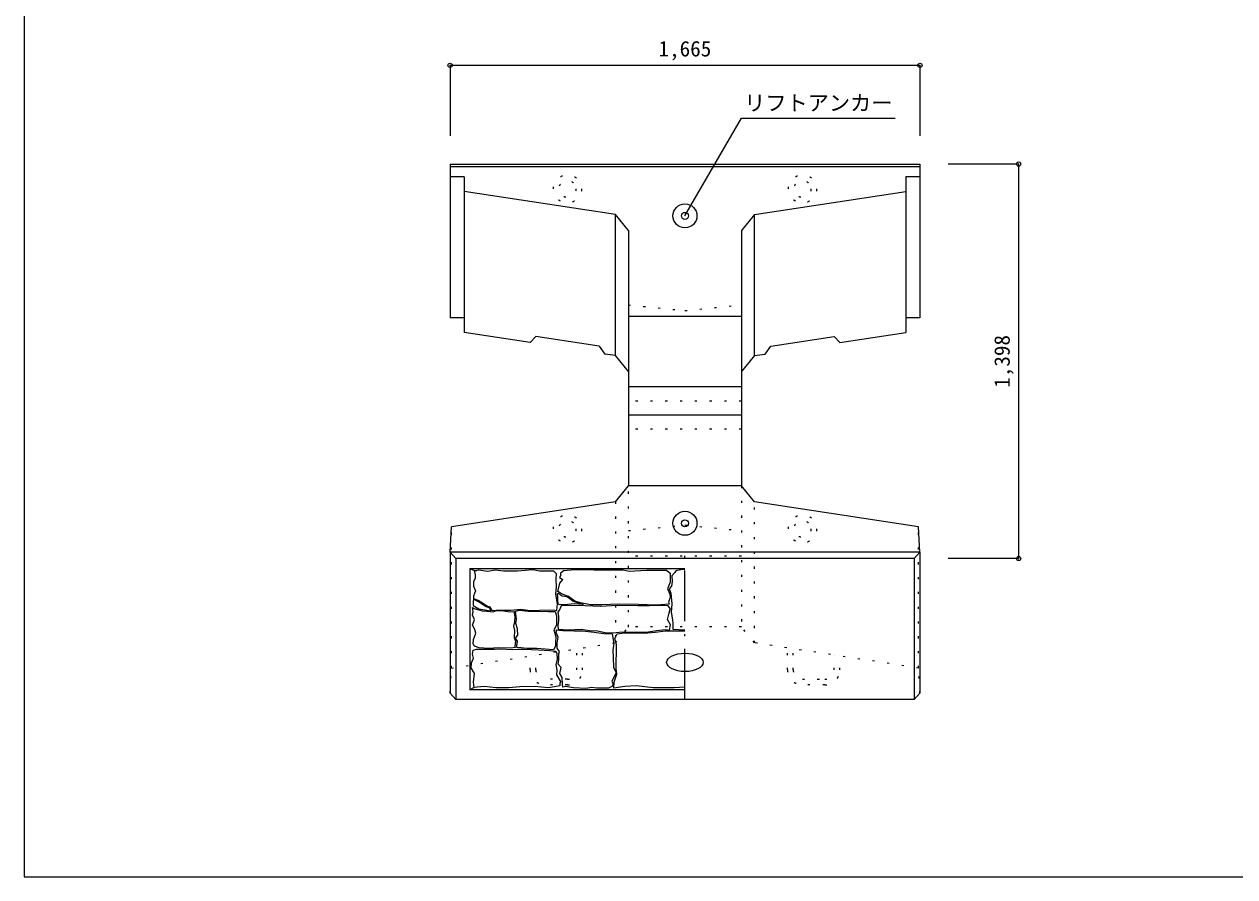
# Model space of a CAD drawing. Units: millimetres, scale not verified. Extents: x 165 to 8745, y 150 to 6150.
# Drawn here: x 165 to 4455, y 150 to 3172 of the extents above; entities that cross this region are included whole.
import ezdxf
from ezdxf.enums import TextEntityAlignment as Align

# ---------------------------------------------------------------- set-up
doc = ezdxf.new("R2010")
doc.units = ezdxf.units.MM
doc.header["$LTSCALE"] = 30
doc.header["$PDMODE"] = 32
doc.header["$PDSIZE"] = 15
doc.linetypes.add('DASHED_DOTTED', pattern=[9.25, 6, -1.5, 0.25, -1.5])
doc.linetypes.add('DOTTED', pattern=[1.75, 0.25, -1.5])
for name, color, linetype, lineweight in [('_0-0_', 7, 'Continuous', 18), ('_0-1_', 7, 'Continuous', 18), ('_0-2_', 4, 'Continuous', 9)]:
    doc.layers.add(name, color=color, linetype=linetype, lineweight=lineweight)
doc.styles.add('ＭＳ ゴシック', font='')
doc.styles.get('ＭＳ ゴシック').set_extended_font_data('MS Gothic')

msp = doc.modelspace()

# ---------------------------------------------------------------- linework, layer by layer
at = {"layer": '_0-0_'}
for p, q in [((165, 6150), (165, 150)), ((165, 150), (8745, 150))]:
    msp.add_line(p, q, dxfattribs=at)
at = {"layer": '_0-1_'}
for p, q in [((1674.09, 2676), (3339.09, 2676)), ((1674.09, 2676), (1674.09, 2131.28)), ((3339.09, 2666), (1674.09, 2666)), ((3339.09, 2676), (3339.09, 2131.28)), ((1724.09, 2631.28), (1674.09, 2631.28)), ((1724.09, 2631.28), (1724.09, 2078.92)), ((3339.09, 2631.28), (3289.09, 2631.28)), ((3289.09, 2631.28), (3289.09, 2078.92)), ((2259.99, 2497.11), (1724.09, 2578.92)), ((2753.19, 2497.11), (3289.09, 2578.92)), ((2259.99, 1997.11), (2259.99, 2497.11)), ((2306.59, 2441.21), (2259.99, 2497.11)), ((2753.19, 2497.11), (2706.59, 2441.21)), ((2753.19, 1997.11), (2753.19, 2497.11)), ((2306.59, 2441.21), (2306.59, 1535.15)), ((2706.59, 2441.21), (2706.59, 1535.15)), ((1724.09, 2131.28), (1674.09, 2131.28)), ((2706.59, 2136), (2306.59, 2136)), ((3339.09, 2131.28), (3289.09, 2131.28)), ((1957.59, 2043.28), (1724.09, 2078.92)), ((1957.59, 2043.28), (1977.59, 2065.23)), ((2202.59, 2030.88), (1977.59, 2065.23)), ((2810.59, 2030.88), (3035.59, 2065.23)), ((3035.59, 2065.23), (3055.59, 2043.28)), ((3055.59, 2043.28), (3289.09, 2078.92)), ((2202.59, 2030.88), (2222.59, 2002.82)), ((2790.59, 2002.82), (2810.59, 2030.88)), ((2259.99, 1997.11), (2222.59, 2002.82)), ((2306.59, 1941.21), (2259.99, 1997.11)), ((2753.19, 1997.11), (2706.59, 1941.21)), ((2753.19, 1997.11), (2790.59, 2002.82)), ((2706.59, 1886), (2306.59, 1886)), ((2706.59, 1786), (2306.59, 1786)), ((2259.99, 1479.25), (2306.59, 1535.15)), ((2706.59, 1536), (2306.59, 1536)), ((2753.19, 1479.25), (2706.59, 1535.15)), ((2259.99, 1479.25), (1679.09, 1389.8)), ((3334.09, 1389.8), (2753.19, 1479.25)), ((1674.09, 1300.36), (1679.09, 1389.8)), ((3339.09, 1300.36), (3334.09, 1389.8)), ((3339.09, 1300.36), (1674.09, 1300.36)), ((1674.09, 1300.36), (1674.09, 800.36)), ((1694.09, 1278), (1674.19, 1300.36)), ((3319.09, 1278), (3339.09, 1300.36)), ((3339.09, 1300.36), (3339.09, 800.36)), ((3319.09, 1278), (1694.09, 1278)), ((1694.09, 1278), (1694.09, 778)), ((3319.09, 1278), (3319.09, 778)), ((1744.09, 1243), (1759.09, 1235.5)), ((1744.09, 1243), (1744.09, 813)), ((1744.09, 1243), (2506.59, 1243)), ((1762.96, 1207.13), (1757.36, 1196.86)), ((1759.09, 1235.5), (1762.96, 1219.73)), ((1759.09, 1235.5), (1768.78, 1235.5)), ((1762.96, 1219.73), (1762.96, 1207.13)), ((1775.96, 1237.3), (1768.78, 1235.5)), ((1807.83, 1232.29), (1775.96, 1237.3)), ((1835.15, 1236.84), (1807.83, 1232.29)), ((1863.37, 1233.2), (1835.15, 1236.84)), ((1912.54, 1233.2), (1863.37, 1233.2)), ((1967.17, 1237.75), (1912.54, 1233.2)), ((1990.85, 1233.2), (1967.17, 1237.75)), ((2041.84, 1232.74), (1990.85, 1233.2)), ((2050.94, 1223.64), (2041.84, 1232.74)), ((2050.03, 1205.88), (2050.94, 1223.64)), ((2050.94, 1177.66), (2050.03, 1205.88)), ((2066.52, 1219.46), (2061.64, 1210.93)), ((2061.64, 1210.93), (2073.83, 1203.62)), ((2062.86, 1190.21), (2073.83, 1203.62)), ((2066.52, 1227.08), (2076.27, 1235.91)), ((2066.52, 1219.46), (2066.52, 1227.08)), ((2076.27, 1235.91), (2115.88, 1239.26)), ((2115.88, 1239.26), (2183.52, 1238.35)), ((2183.52, 1238.35), (2228.61, 1237.74)), ((2228.61, 1237.74), (2287.11, 1237.74)), ((2287.11, 1237.74), (2309.04, 1232.87)), ((2309.04, 1232.87), (2369.98, 1237.13)), ((2369.98, 1237.13), (2412.64, 1237.13)), ((2412.64, 1237.13), (2440.67, 1237.13)), ((2440.67, 1237.13), (2454.07, 1226.16)), ((2454.07, 1226.16), (2454.07, 1193.87)), ((2469.81, 1227.72), (2459.43, 1216.54)), ((2459.43, 1216.54), (2461.02, 1196.98)), ((2474.6, 1234.91), (2469.81, 1227.72)), ((2497.76, 1238.9), (2474.6, 1234.91)), ((2506.59, 1237.83), (2497.76, 1238.9)), ((1757.36, 1196.86), (1757.36, 1179.6)), ((1757.36, 1179.6), (1764.82, 1163.27)), ((1764.82, 1163.27), (1757.36, 1145.07)), ((2049.12, 1152.16), (2050.94, 1177.66)), ((2055.55, 1160.96), (2062.86, 1190.21)), ((2068.95, 1152.43), (2055.55, 1160.96)), ((2454.07, 1193.87), (2444.32, 1170.1)), ((2444.32, 1170.1), (2452.85, 1151.82)), ((2458.63, 1180.6), (2450.64, 1170.62)), ((2450.64, 1170.62), (2457.03, 1155.45)), ((2461.02, 1196.98), (2458.63, 1180.6)), ((1756.42, 1126.87), (1755.93, 1111.64)), ((1756.76, 1133.42), (1756.42, 1126.87)), ((1756.76, 1133.42), (1778.05, 1123.28)), ((1757.36, 1145.07), (1756.87, 1135.65)), ((1762.21, 1134.17), (1756.87, 1135.65)), ((1774.09, 1128.73), (1762.21, 1134.17)), ((1788.94, 1120.31), (1774.09, 1128.73)), ((1778.05, 1123.28), (1801.81, 1107.93)), ((1804.78, 1109.42), (1788.94, 1120.31)), ((2054.58, 1117.11), (2049.12, 1152.16)), ((2052.76, 1093.43), (2054.58, 1117.11)), ((2054.64, 1153.11), (2056.77, 1154.87)), ((2055.96, 1141.01), (2054.64, 1153.11)), ((2055.52, 1126.94), (2055.96, 1141.01)), ((2058.16, 1115.51), (2055.52, 1126.94)), ((2056.77, 1154.87), (2071.79, 1146.29)), ((2062.99, 1113.97), (2058.16, 1115.51)), ((2093.33, 1143.9), (2068.95, 1152.43)), ((2071.79, 1146.29), (2088.5, 1142.99)), ((2088.5, 1142.99), (2097.29, 1137.5)), ((2115.32, 1117.71), (2089.82, 1115.07)), ((2116.48, 1127.44), (2093.33, 1143.9)), ((2097.29, 1137.5), (2110.48, 1126.5)), ((2110.48, 1126.5), (2133.35, 1119.25)), ((2145.22, 1115.51), (2115.32, 1117.71)), ((2135.98, 1120.74), (2116.48, 1127.44)), ((2133.35, 1119.25), (2145.22, 1115.51)), ((2171.33, 1113.43), (2135.98, 1120.74)), ((2273.7, 1115.87), (2211.55, 1114.04)), ((2340.73, 1115.26), (2273.7, 1115.87)), ((2450.42, 1116.48), (2405.32, 1112.82)), ((2454.07, 1140.24), (2447.98, 1123.18)), ((2447.98, 1123.18), (2450.42, 1116.48)), ((2452.85, 1151.82), (2454.07, 1140.24)), ((2457.03, 1155.45), (2459.43, 1117.91)), ((2459.43, 1117.91), (2457.83, 1087.96)), ((1753.47, 1077.62), (1756.3, 1090.01)), ((1760.55, 1062.4), (1753.47, 1077.62)), ((1754.18, 1104.16), (1759.46, 1101.03)), ((1756.3, 1090.01), (1754.18, 1104.16)), ((1755.93, 1111.64), (1775.96, 1099.81)), ((1759.46, 1101.03), (1771.05, 1097.3)), ((1771.05, 1097.3), (1788.44, 1092.75)), ((1775.96, 1099.81), (1797.82, 1096.62)), ((1788.44, 1092.75), (1805, 1091.92)), ((1797.82, 1096.62), (1817.85, 1092.98)), ((1801.81, 1107.93), (1813.7, 1102.98)), ((1815.68, 1105.95), (1804.78, 1109.42)), ((1805, 1091.92), (1826.52, 1089.44)), ((1813.7, 1102.98), (1818.65, 1093.07)), ((1823, 1093.59), (1815.68, 1105.95)), ((1817.85, 1092.98), (1818.65, 1093.07)), ((1823, 1093.59), (1836.97, 1095.25)), ((1826.52, 1089.44), (1838.11, 1093.58)), ((1836.97, 1095.25), (1889.78, 1094.8)), ((1838.11, 1093.58), (1862.95, 1092.75)), ((1862.95, 1092.75), (1886.14, 1089.02)), ((1886.14, 1089.02), (1900.21, 1090.68)), ((1889.78, 1094.8), (1924.38, 1098.44)), ((1900.21, 1090.68), (1903.52, 1071.22)), ((1905.65, 1091.07), (1919.81, 1094.61)), ((1907.07, 1082.58), (1905.65, 1091.07)), ((1909.9, 1062.4), (1907.07, 1082.58)), ((1919.81, 1094.61), (1950.95, 1091.78)), ((1924.38, 1098.44), (1958.07, 1094.34)), ((1950.95, 1091.78), (1978.56, 1091.42)), ((1958.07, 1094.34), (1990.85, 1095.25)), ((1978.56, 1091.42), (2022.44, 1090.72)), ((1990.85, 1095.25), (2039.11, 1095.71)), ((2022.44, 1090.72), (2046.51, 1090.36)), ((2039.11, 1095.71), (2052.76, 1093.43)), ((2046.51, 1090.36), (2051.46, 1075.5)), ((2051.46, 1075.5), (2051.46, 1042.23)), ((2063.43, 1098.36), (2055.52, 1088.25)), ((2055.52, 1088.25), (2058.16, 1072.42)), ((2089.82, 1115.07), (2062.99, 1113.97)), ((2067.83, 1110.67), (2063.43, 1098.36)), ((2103.89, 1111.55), (2067.83, 1110.67)), ((2153.13, 1110.67), (2103.89, 1111.55)), ((2206.78, 1108.04), (2153.13, 1110.67)), ((2211.55, 1114.04), (2171.33, 1113.43)), ((2266.57, 1111.11), (2206.78, 1108.04)), ((2339.56, 1110.67), (2266.57, 1111.11)), ((2380.9, 1109.79), (2339.56, 1110.67)), ((2405.32, 1112.82), (2340.73, 1115.26)), ((2426.63, 1111.11), (2380.9, 1109.79)), ((2446.85, 1110.67), (2426.63, 1111.11)), ((2445.09, 1062.31), (2449.49, 1081.21)), ((2455.65, 1100.12), (2446.85, 1110.67)), ((2449.49, 1081.21), (2453.89, 1098.36)), ((2455.65, 1100.12), (2453.89, 1098.36)), ((2457.83, 1087.96), (2461.82, 1060.41)), ((1754.18, 1041.52), (1760.55, 1062.4)), ((1761.97, 1026.66), (1754.18, 1041.52)), ((1902.69, 1053.84), (1899.38, 1038.52)), ((1899.38, 1038.52), (1902.69, 1022.79)), ((1903.52, 1071.22), (1902.69, 1053.84)), ((1907.78, 1047.18), (1909.9, 1062.4)), ((1912.73, 1028.78), (1907.78, 1047.18)), ((2051.46, 1042.23), (2042.26, 1025.6)), ((2058.16, 1058.35), (2055.52, 1040.76)), ((2055.52, 1040.76), (2057.28, 1028.01)), ((2058.16, 1072.42), (2058.16, 1058.35)), ((2455.65, 1042.96), (2445.09, 1062.31)), ((2452.13, 1024.05), (2455.65, 1042.96)), ((2461.82, 1060.41), (2463.42, 1046.04)), ((2463.42, 1046.04), (2463.42, 1028.07)), ((1755.6, 976.05), (1757.01, 991.27)), ((1757.01, 991.27), (1765.51, 1013.92)), ((1765.51, 1013.92), (1761.97, 1026.66)), ((1902.69, 1022.79), (1901.76, 996.93)), ((1901.76, 996.93), (1906.01, 985.25)), ((1906.36, 995.87), (1914.15, 1006.84)), ((1913.44, 985.25), (1906.36, 995.87)), ((1914.15, 1006.84), (1912.73, 1028.78)), ((2042.26, 1025.6), (2049.34, 1000.82)), ((2049.34, 1000.82), (2047.21, 981.71)), ((2050.92, 1022.31), (2049.76, 1024.92)), ((2049.76, 1024.92), (2073.92, 1022.82)), ((2050.35, 1016.07), (2050.92, 1022.31)), ((2057.16, 999.62), (2050.35, 1016.07)), ((2053.76, 978.07), (2057.16, 999.62)), ((2057.28, 1028.01), (2092.45, 1025.81)), ((2073.92, 1022.82), (2113.84, 1021.25)), ((2092.45, 1025.81), (2139.06, 1027.13)), ((2113.84, 1021.25), (2143.26, 1021.77)), ((2139.06, 1027.13), (2168.08, 1023.17)), ((2143.26, 1021.77), (2184.23, 1017.04)), ((2168.08, 1023.17), (2197.1, 1021.42)), ((2184.23, 1017.04), (2218.9, 1012.32)), ((2197.1, 1021.42), (2223.48, 1016.14)), ((2218.9, 1012.32), (2248.31, 1010.74)), ((2223.48, 1016.14), (2252.5, 1014.82)), ((2248.31, 1010.74), (2254.62, 976.6)), ((2252.5, 1014.82), (2284.16, 1018.78)), ((2257.82, 993.99), (2266.63, 1011.6)), ((2264.42, 973.62), (2257.82, 993.99)), ((2266.63, 1011.6), (2290.85, 1014.91)), ((2284.16, 1018.78), (2368.59, 1017.46)), ((2290.85, 1014.91), (2362.42, 1013.26)), ((2362.42, 1013.26), (2400.96, 1017.11)), ((2368.59, 1017.46), (2405.52, 1023.17)), ((2400.96, 1017.11), (2437.3, 1022.06)), ((2405.52, 1023.17), (2438.06, 1026.25)), ((2437.3, 1022.06), (2506.59, 1022.06)), ((2438.06, 1026.25), (2452.13, 1024.05)), ((2463.42, 1028.07), (2506.59, 1025.28)), ((1753.47, 938.89), (1755.6, 953.4)), ((1760.2, 967.2), (1755.6, 976.05)), ((1755.6, 953.4), (1767.63, 956.59)), ((1777.18, 961.01), (1760.2, 967.2)), ((1767.63, 956.59), (1797.36, 957.29)), ((1810.1, 958.89), (1777.18, 961.01)), ((1797.36, 957.29), (1831.33, 956.59)), ((1846.2, 961.72), (1810.1, 958.89)), ((1831.33, 956.59), (1852.57, 958.35)), ((1889.73, 960.3), (1846.2, 961.72)), ((1852.57, 958.35), (1893.62, 955.88)), ((1904.24, 962.96), (1889.73, 960.3)), ((1893.62, 955.88), (1914.85, 957.29)), ((1906.01, 985.25), (1903.53, 967.03)), ((1903.53, 967.03), (1904.24, 962.96)), ((1910.61, 968.62), (1913.44, 985.25)), ((1911.31, 962.6), (1910.61, 968.62)), ((1926.18, 961.19), (1911.31, 962.6)), ((1914.85, 957.29), (1937.5, 956.59)), ((1946, 959.06), (1926.18, 961.19)), ((1937.5, 956.59), (1987.76, 954.11)), ((1982.1, 959.42), (1946, 959.06)), ((2040.84, 954.11), (1982.1, 959.42)), ((1987.76, 954.11), (2028.1, 951.98)), ((2028.1, 951.98), (2048.63, 950.21)), ((2047.21, 967.56), (2040.84, 954.11)), ((2047.21, 981.71), (2047.21, 967.56)), ((2048.63, 950.21), (2052.17, 941.37)), ((2053.76, 959.92), (2053.76, 978.07)), ((2061.7, 948.29), (2053.76, 959.92)), ((2060, 940.06), (2061.7, 948.29)), ((2254.62, 976.6), (2251.46, 954.54)), ((2251.46, 954.54), (2252.51, 927.22)), ((2262.22, 908.65), (2264.42, 949.94)), ((2264.42, 949.94), (2264.42, 973.62)), ((1748.52, 890.4), (1749.93, 908.45)), ((1749.93, 908.45), (1757.01, 925.09)), ((1757.01, 925.09), (1753.47, 938.89)), ((2053.58, 921.9), (2048.63, 902.79)), ((2048.63, 902.79), (2052.88, 882.62)), ((2052.17, 941.37), (2053.58, 921.9)), ((2057.16, 903.19), (2059.43, 920.49)), ((2067.94, 892.13), (2057.16, 903.19)), ((2059.43, 920.49), (2060, 940.06)), ((2252.51, 927.22), (2253.56, 893.08)), ((2263.32, 888.83), (2262.22, 908.65)), ((1760.55, 870.23), (1748.52, 890.4)), ((1757.01, 840.15), (1760.55, 870.23)), ((2052.88, 882.62), (2050.75, 865.28)), ((2050.75, 865.28), (2067.03, 839.44)), ((2062.83, 870.01), (2067.94, 892.13)), ((2071.34, 856.12), (2062.83, 870.01)), ((2263.02, 873.12), (2247.26, 843.71)), ((2253.56, 893.08), (2263.02, 873.12)), ((2255.62, 839.28), (2265.53, 867.91)), ((2265.53, 867.91), (2263.32, 888.83)), ((1759.09, 820.5), (1744.09, 813)), ((1759.09, 820.5), (1757.01, 840.15)), ((1769.75, 822.45), (1759.09, 820.5)), ((1796.65, 824.58), (1769.75, 822.45)), ((1836.29, 819.62), (1796.65, 824.58)), ((1882.29, 819.27), (1836.29, 819.62)), ((1921.22, 823.16), (1882.29, 819.27)), ((1975.73, 823.87), (1921.22, 823.16)), ((2020.32, 819.27), (1975.73, 823.87)), ((2044.38, 823.16), (2020.32, 819.27)), ((2063.49, 826.35), (2044.38, 823.16)), ((2063.49, 837.32), (2067.03, 839.44)), ((2063.49, 837.32), (2063.49, 826.35)), ((2072.87, 832.68), (2071.34, 856.12)), ((2073.92, 821.65), (2072.87, 832.68)), ((2083.38, 824.27), (2073.92, 821.65)), ((2111.74, 819.54), (2083.38, 824.27)), ((2154.81, 817.44), (2111.74, 819.54)), ((2176.88, 821.12), (2154.81, 817.44)), ((2193.68, 818.49), (2176.88, 821.12)), ((2235.71, 817.97), (2193.68, 818.49)), ((2249.36, 825.32), (2235.71, 817.97)), ((2247.26, 843.71), (2251.46, 835.3)), ((2251.46, 835.3), (2249.36, 825.32)), ((2254.51, 818.91), (2255.62, 839.28)), ((2293.3, 824.18), (2254.51, 818.91)), ((2335.18, 826.28), (2293.3, 824.18)), ((2393.83, 819.47), (2335.18, 826.28)), ((2468.17, 819.99), (2393.83, 819.47)), ((2506.59, 821.84), (2468.17, 819.99)), ((1674.09, 800.36), (1694.09, 778)), ((3319.09, 778), (1694.09, 778)), ((2506.59, 813), (1744.09, 813)), ((3319.09, 778), (3339.09, 800.36))]:
    msp.add_line(p, q, dxfattribs=at)
at = {"layer": '_0-1_', "linetype": 'DOTTED'}
for p, q in [((2306.59, 2176.85), (2506.59, 2156.85)), ((2506.59, 2156.85), (2706.59, 2176.85)), ((2706.59, 1836), (2306.59, 1836)), ((2706.59, 1736), (2306.59, 1736)), ((2306.59, 1035.15), (2306.59, 1535.15)), ((2706.59, 1535.15), (2706.59, 1035.15)), ((2259.99, 1479.25), (2259.99, 979.25)), ((2753.19, 979.25), (2753.19, 1479.25)), ((1679.09, 889.8), (1679.09, 1389.8)), ((2306.59, 1376.85), (2506.59, 1396.85)), ((2506.59, 1396.85), (2706.59, 1376.85)), ((3334.09, 889.8), (3334.09, 1389.8)), ((2706.59, 1286), (2306.59, 1286)), ((2259.99, 979.25), (2306.59, 1035.15)), ((2706.59, 1036), (2306.59, 1036)), ((2753.19, 979.25), (2706.59, 1035.15)), ((1679.09, 889.8), (2259.99, 979.25)), ((2123.09, 883), (2123.09, 958.17)), ((2143.09, 883), (2143.09, 961.25)), ((3334.09, 889.8), (2753.19, 979.25)), ((2870.09, 883), (2870.09, 961.25)), ((2890.09, 883), (2890.09, 958.17)), ((1958.09, 883), (1958.09, 932.76)), ((1978.09, 883), (1978.09, 935.84)), ((3035.09, 883), (3035.09, 935.84)), ((3055.09, 883), (3055.09, 932.76)), ((1674.09, 800.36), (1679.09, 889.8)), ((3339.09, 800.36), (3334.09, 889.8)), ((2090.09, 850), (2011.09, 850)), ((2090.09, 830), (2011.09, 830)), ((2923.09, 850), (3002.09, 850)), ((3002.09, 830), (2923.09, 830))]:
    msp.add_line(p, q, dxfattribs=at)
at = {"layer": '_0-1_', "linetype": 'DASHED_DOTTED'}
msp.add_line((2506.59, 778), (2506.59, 1300.36), dxfattribs=at)
at = {"layer": '_0-1_', "linetype": 'DOTTED'}
for centre, radius in [((2090.09, 2588), 50), ((2090.09, 2588), 30), ((2923.09, 2588), 50), ((2923.09, 2588), 30), ((2090.09, 1383), 50), ((2923.09, 1383), 50), ((2090.09, 1383), 30), ((2923.09, 1383), 30)]:
    msp.add_circle(centre, radius, dxfattribs=at)
at = {"layer": '_0-1_'}
for centre, radius in [((2506.59, 2492.5), 42.5), ((2506.59, 2492.5), 12.5), ((2506.59, 1402.86), 42.5), ((2506.59, 1402.86), 12.5)]:
    msp.add_circle(centre, radius, dxfattribs=at)
at = {"layer": '_0-1_', "linetype": 'DOTTED'}
for centre, radius, start, end in [((2011.09, 883), 53, 180, 270), ((2011.09, 883), 33, 180, 270), ((2090.09, 883), 53, 270, 0), ((2090.09, 883), 33, 270, 0), ((2923.09, 883), 53, 180, 270), ((2923.09, 883), 33, 180, 270), ((3002.09, 883), 53, 270, 0), ((3002.09, 883), 33, 270, 0)]:
    msp.add_arc(centre, radius, start, end, dxfattribs=at)
at = {"layer": '_0-1_'}
msp.add_ellipse((2506.59, 909.99), major_axis=(64.98, 0), ratio=0.5, dxfattribs=at)
at = {"layer": '_0-2_'}
for p, q in [((1674.09, 3026), (1674.09, 2776)), ((3339.09, 3026), (1674.09, 3026)), ((3339.09, 3026), (3339.09, 2776)), ((3689.09, 2676), (3439.09, 2676)), ((3689.09, 2676), (3689.09, 1278)), ((3689.09, 1278), (3439.09, 1278))]:
    msp.add_line(p, q, dxfattribs=at)
at = {"layer": '_0-2_', "color": 7, "lineweight": 18}
for p, q in [((2506.59, 2492.5), (2706.59, 2838.91)), ((2706.59, 2838.91), (3251.59, 2838.91))]:
    msp.add_line(p, q, dxfattribs=at)
at = {"layer": '_0-2_'}
for p in [(1674.09, 3026), (3339.09, 3026), (3689.09, 2676), (3689.09, 1278)]:
    msp.add_point(p, dxfattribs=at)

# ---------------------------------------------------------------- texts
at = {"layer": '_0-2_', "style": 'ＭＳ ゴシック'}
for s, p in [('1,665', (2412.84, 3041)), ('リフトアンカー', (2716.59, 2848.91))]:
    msp.add_text(s, height=54.99, dxfattribs=at).set_placement(p, align=Align.BOTTOM_LEFT)
msp.add_text('1,398', height=54.99, rotation=90, dxfattribs=at).set_placement((3674.09, 1883.25), align=Align.BOTTOM_LEFT)

doc.saveas('drawing.dxf')
